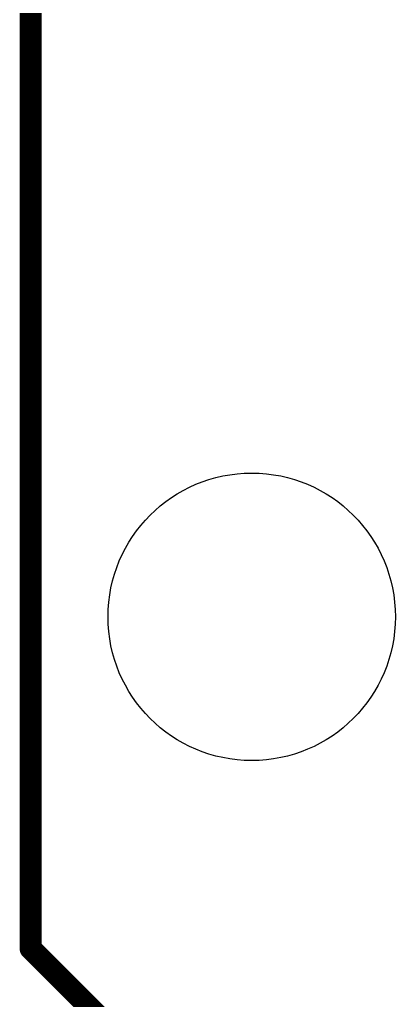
# Model space of a CAD drawing. Extents: x -0.1 to 53.5, y -15.6 to 62.5.
# Drawn here: x -0.13 to 4.19, y 1.94 to 13.21 of the extents above; entities that cross this region are included whole.
import ezdxf

# ---------------------------------------------------------------- set-up
doc = ezdxf.new("R2010")
doc.units = 0
for name, color, linetype in [('1', 12, 'CONTINUOUS'), ('16', 132, 'CONTINUOUS'), ('20', 53, 'CONTINUOUS'), ('51', 53, 'CONTINUOUS')]:
    doc.layers.add(name, color=color, linetype=linetype)

msp = doc.modelspace()

# ---------------------------------------------------------------- linework, layer by layer
at = {"layer": '1', "const_width": 0.254}
for points in [[(0, 2.54), (0, 55.88)], [(2.54, 0), (0, 2.54)]]:
    msp.add_lwpolyline(points, dxfattribs=at)
at = {"layer": '1', "const_width": 0.127}
for points in [[(0.0449, 2.5849, 1), (-0.0449, 2.4951)], [(-0.0635, 2.54, 1), (0.0635, 2.54)]]:
    msp.add_lwpolyline(points, format="xyb", dxfattribs=at)
at = {"layer": '16', "const_width": 0.254}
for points in [[(0, 2.54), (0, 55.88)], [(2.54, 0), (0, 2.54)]]:
    msp.add_lwpolyline(points, dxfattribs=at)
at = {"layer": '16', "const_width": 0.127}
for points in [[(0.0449, 2.5849, 1), (-0.0449, 2.4951)], [(-0.0635, 2.54, 1), (0.0635, 2.54)]]:
    msp.add_lwpolyline(points, format="xyb", dxfattribs=at)
at = {"layer": '20', "const_width": 0.254}
for points in [[(0, 2.54), (0, 55.88)], [(2.54, 0), (0, 2.54)]]:
    msp.add_lwpolyline(points, dxfattribs=at)
at = {"layer": '20', "const_width": 0.127}
for points in [[(0.0449, 2.5849, 1), (-0.0449, 2.4951)], [(-0.0635, 2.54, 1), (0.0635, 2.54)]]:
    msp.add_lwpolyline(points, format="xyb", dxfattribs=at)
at = {"layer": '20'}
msp.add_circle((2.54, 6.35), 1.651, dxfattribs=at)
at = {"layer": '51', "const_width": 0.254}
for points in [[(0, 55.88), (0, 2.54)], [(0, 2.54), (2.54, 0)]]:
    msp.add_lwpolyline(points, dxfattribs=at)
at = {"layer": '51', "const_width": 0.127}
for points in [[(0.0449, 2.5849, 1), (-0.0449, 2.4951)], [(-0.0635, 2.54, 1), (0.0635, 2.54)]]:
    msp.add_lwpolyline(points, format="xyb", dxfattribs=at)

doc.saveas('drawing.dxf')
